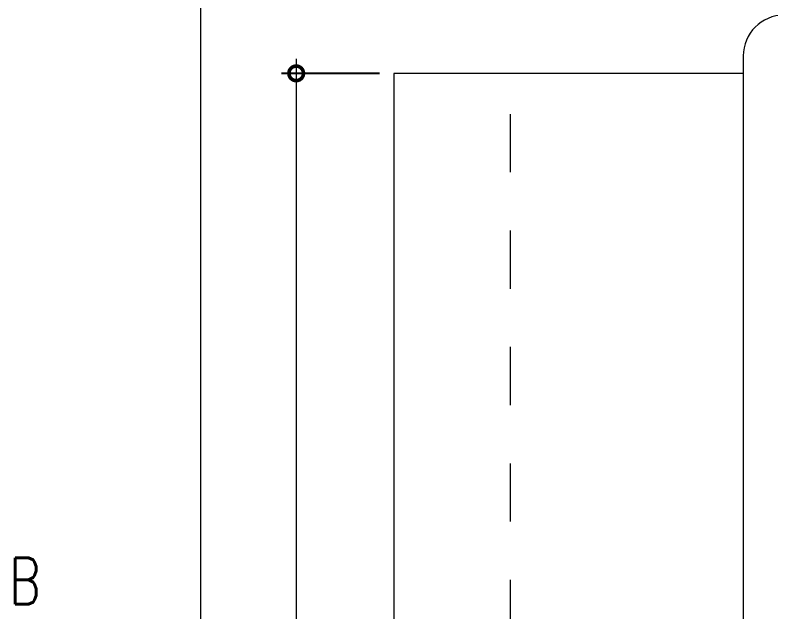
# Model space of a CAD drawing. Header units: metres. Extents: x 113 to 2416, y -346 to 476.
# Drawn here: x 262.168 to 263.466, y -139.473 to -138.448 of the extents above; entities that cross this region are included whole.
import ezdxf

# ---------------------------------------------------------------- set-up
doc = ezdxf.new("R2010")
doc.units = ezdxf.units.M
doc.header["$PDMODE"] = 34
doc.linetypes.add('0', pattern=[0])
doc.linetypes.add('DASHED', pattern=[0.75, 0.5, -0.25])
doc.layers.get('0').update_dxf_attribs({"color": 250, "linetype": '0', "lineweight": 20})
doc.layers.get('Defpoints').update_dxf_attribs({"color": 6})
for name, color, linetype, lineweight in [('01a_Mobiliario', 250, 'Continuous', 0), ('A-WALL', 250, 'Continuous', 20), ('DIMENSIONES', 5, 'Continuous', 5), ('PROYECCION', 9, 'DASHED', 0), ('textos', 7, 'Continuous', 0)]:
    doc.layers.add(name, color=color, linetype=linetype, lineweight=lineweight)
doc.styles.add('Arch-Dim', font='romans.shx', dxfattribs={"width": 0.75})
doc.styles.add('ESC25-2mm', font='arial.ttf', dxfattribs={"height": 0.05})
doc.dimstyles.new('DIMS25', dxfattribs={"dimtxt": 0.05, "dimasz": 0.05, "dimexe": 0.025, "dimexo": 0.025, "dimgap": 0.025, "dimtad": 2, "dimzin": 4, "dimdsep": 46, "dimtxsty": 'ESC25-2mm', "dimblk": 'DOTSMALL', "dimcen": 0.025, "dimdle": 0.025, "dimclrd": 256, "dimclre": 256, "dimclrt": 1, "dimadec": 0, "dimazin": 0, "dimtfac": 1, "dimtix": 1, "dimtmove": 2, "dimatfit": 3, "dimfxl": 1, "dimtolj": 1, "dimtzin": 0, "dimlwd": -1, "dimarcsym": 0})

# ---------------------------------------------------------------- blocks, each defined once
blk = doc.blocks.new('_DotSmall')
at = {"color": 0, "linetype": 'ByBlock', "lineweight": 13, "const_width": 0.5}
blk.add_lwpolyline([(-0.0625, 0, 1), (0.0625, 0, 1)], format="xyb", close=True, dxfattribs=at)
blk = doc.blocks.new('*D542')
at = {"layer": 'Defpoints', "color": 0, "transparency": 16777216}
for p in [(262.7539, -136.7977), (262.486, -142.3977), (262.7539, -142.3977)]:
    blk.add_point(p, dxfattribs=at)
at = {"layer": 'DIMENSIONES', "transparency": 16777216}
blk.add_line((262.486, -136.7727), (262.486, -142.4227), dxfattribs=at)
at = {"layer": 'DIMENSIONES', "lineweight": -2, "transparency": 16777216}
for p, q in [((262.7289, -136.7977), (262.461, -136.7977)), ((262.7289, -142.3977), (262.461, -142.3977))]:
    blk.add_line(p, q, dxfattribs=at)
at = {"layer": 'DIMENSIONES', "transparency": 16777216, "xscale": 0.05, "yscale": 0.05, "zscale": 0.05}
for p, rotation in [((262.486, -136.7977), 90), ((262.486, -142.3977), 270)]:
    blk.add_blockref('_DotSmall', p, dxfattribs=dict(at, rotation=rotation))
at = {"layer": 'DIMENSIONES', "color": 5, "lineweight": 13, "transparency": 16777216, "insert": (262.4354, -139.5977), "char_height": 0.05, "attachment_point": 5, "rotation": 90, "style": 'ESC25-2mm'}
blk.add_mtext('\\A1;5.60', dxfattribs=at)
blk = doc.blocks.new('*D544')
at = {"layer": 'Defpoints', "color": 0, "transparency": 16777216}
for p in [(262.8182, -138.5477), (262.6504, -142.3977), (262.8842, -142.3977)]:
    blk.add_point(p, dxfattribs=at)
at = {"layer": 'DIMENSIONES', "transparency": 16777216}
blk.add_line((262.6504, -138.5227), (262.6504, -142.4227), dxfattribs=at)
at = {"layer": 'DIMENSIONES', "lineweight": -2, "transparency": 16777216}
for p, q in [((262.7932, -138.5477), (262.6254, -138.5477)), ((262.8592, -142.3977), (262.6254, -142.3977))]:
    blk.add_line(p, q, dxfattribs=at)
at = {"layer": 'DIMENSIONES', "transparency": 16777216, "xscale": 0.05, "yscale": 0.05, "zscale": 0.05}
for p, rotation in [((262.6504, -138.5477), 90), ((262.6504, -142.3977), 270)]:
    blk.add_blockref('_DotSmall', p, dxfattribs=dict(at, rotation=rotation))
at = {"layer": 'DIMENSIONES', "color": 5, "lineweight": 13, "transparency": 16777216, "insert": (262.5998, -140.4727), "char_height": 0.05, "attachment_point": 5, "rotation": 90, "style": 'ESC25-2mm'}
blk.add_mtext('\\A1;3.85', dxfattribs=at)

msp = doc.modelspace()

# ---------------------------------------------------------------- linework, layer by layer
at = {"layer": '01a_Mobiliario', "transparency": 33554684}
for p, q in [((262.8182, -138.5477), (262.8182, -139.7176)), ((263.4182, -138.5477), (262.8182, -138.5477))]:
    msp.add_line(p, q, dxfattribs=at)
at = {"layer": 'A-WALL'}
msp.add_line((263.4182, -138.5177), (263.4182, -142.2677), dxfattribs=at)
msp.add_arc((263.4882, -138.5177), 0.07, 90, 180, dxfattribs=at)
at = {"layer": 'PROYECCION', "color": 252, "linetype": 'DASHED', "ltscale": 0.1}
msp.add_line((263.0182, -139.7176), (263.0182, -138.5477), dxfattribs=at)

# ---------------------------------------------------------------- texts
at = {"layer": 'textos', "lineweight": 13, "insert": (262.2114, -139.3796), "char_height": 0.08, "width": 1.189165, "attachment_point": 3, "style": 'Arch-Dim'}
msp.add_mtext('\\pxt5.9124,29;B', dxfattribs=at)

# ---------------------------------------------------------------- dimensions: what is measured, and where the dimension line sits
at = {"layer": 'DIMENSIONES', "lineweight": 13}
for base, p1, p2, picture, middle in [((262.486, -142.3977), (262.7539, -136.7977), (262.7539, -142.3977), '*D542', (262.4354, -139.5977)), ((262.6504, -142.3977), (262.8182, -138.5477), (262.8842, -142.3977), '*D544', (262.5998, -140.4727))]:
    dim = msp.add_linear_dim(base=base, p1=p1, p2=p2, angle=90, dimstyle='DIMS25', override={"dimclrt": 5}, dxfattribs=at)
    dim.commit()
    dim.dimension.update_dxf_attribs({"geometry": picture, "text_midpoint": middle})

doc.saveas('drawing.dxf')
